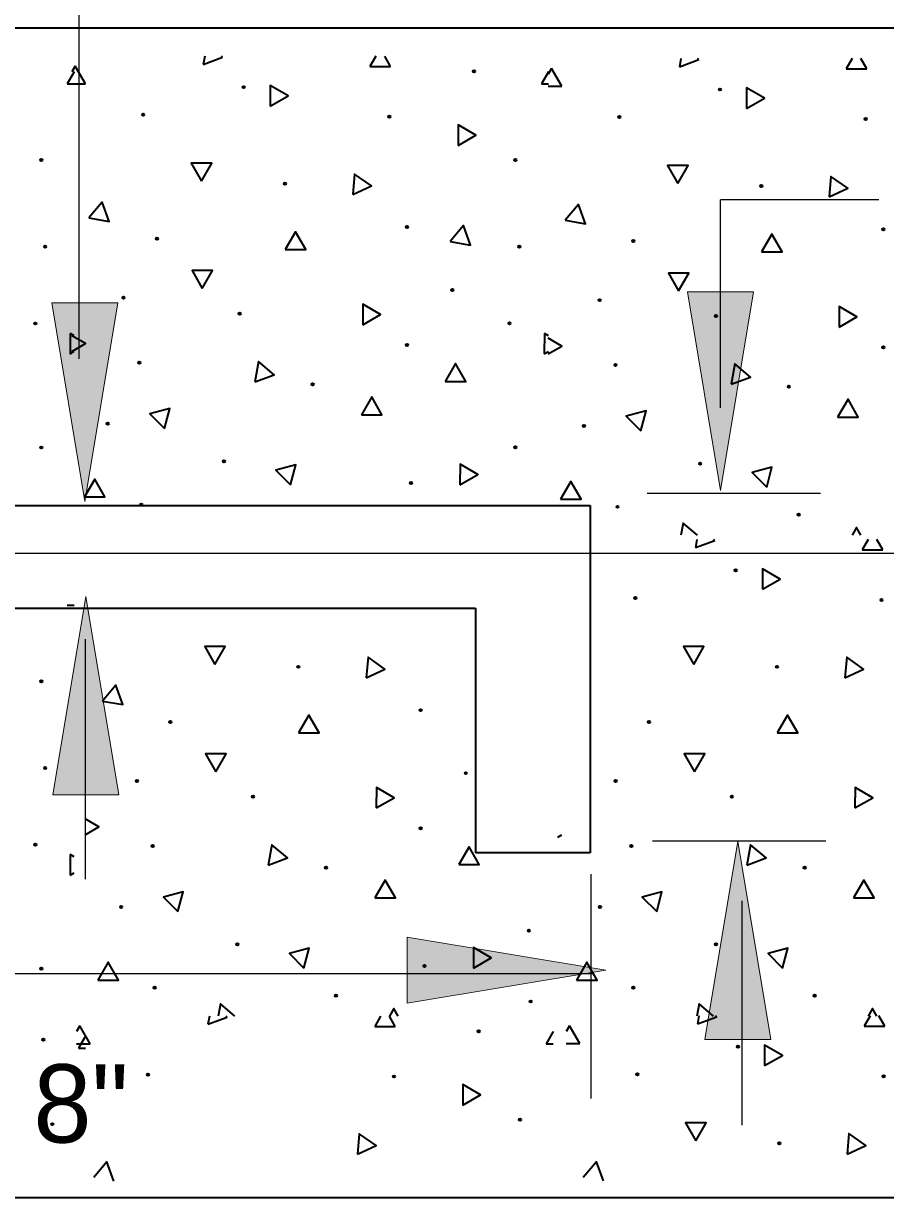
# Model space of a CAD drawing. Extents: x -26.7 to 8.7, y -11.7 to 10.3.
# Drawn here: x -17.382 to -15.917, y -8.409 to -6.413 of the extents above; entities that cross this region are included whole.
import ezdxf

# ---------------------------------------------------------------- set-up
doc = ezdxf.new("R2010")
doc.units = 0
doc.header["$LTSCALE"] = 0.053
doc.layers.add('1', color=7, linetype='Continuous', lineweight=35)

msp = doc.modelspace()

# ---------------------------------------------------------------- hatches: boundary and pattern name
at = {"layer": '1'}
for points in [[(-16.14083, -6.86925), (-16.25308, -6.86925), (-16.19708, -7.20675), (-16.19708, -7.20675)], [(-17.22133, -6.88783), (-17.3335, -6.88783), (-17.27758, -7.22533), (-17.27758, -7.22533)], [(-17.21975, -7.72433), (-17.33192, -7.72433), (-17.276, -7.38683), (-17.276, -7.38683)], [(-16.11158, -8.14017), (-16.22383, -8.14017), (-16.16783, -7.80267), (-16.16783, -7.80267)], [(-16.7295, -8.07833), (-16.7295, -7.96617), (-16.392, -8.02208), (-16.392, -8.02208)]]:
    msp.add_hatch(color=256, dxfattribs=at).paths.add_polyline_path(points)

# ---------------------------------------------------------------- linework, layer by layer
at = {"layer": '1', "lineweight": 25}
for p, q in [((-17.28692, -6.98308), (-17.28692, -6.11408)), ((-16.19725, -7.06617), (-16.19725, -6.71275)), ((-15.92833, -6.71275), (-16.19725, -6.71275)), ((-16.02725, -7.21183), (-16.32208, -7.21183)), ((-16.66375, -7.314), (-19.69092, -7.314)), ((-15.29608, -7.314), (-16.66375, -7.314)), ((-17.27608, -7.86733), (-17.27608, -7.4595)), ((-16.018, -7.80308), (-16.31283, -7.80308)), ((-16.41675, -8.24058), (-16.41675, -7.85908)), ((-16.16025, -8.28567), (-16.16025, -7.90417)), ((-16.41408, -8.02833), (-18.02642, -8.02833))]:
    msp.add_line(p, q, dxfattribs=at)
at = {"layer": '1'}
for p, q in [((-17.83092, -6.42008), (-14.12633, -6.42008)), ((-17.29392, -6.48542), (-17.2995, -6.49508)), ((-17.2765, -6.51558), (-17.29392, -6.48542)), ((-17.07375, -6.46867), (-17.07617, -6.48242)), ((-17.07617, -6.48242), (-17.04342, -6.47033)), ((-17.04342, -6.47033), (-17.04542, -6.46867)), ((-16.78275, -6.46867), (-16.79292, -6.486)), ((-16.79292, -6.486), (-16.75783, -6.486)), ((-16.75783, -6.486), (-16.76792, -6.46867)), ((-16.26433, -6.47267), (-16.26675, -6.48642)), ((-16.26675, -6.48642), (-16.234, -6.47433)), ((-16.234, -6.47433), (-16.236, -6.47267)), ((-15.97333, -6.47267), (-15.9835, -6.49)), ((-15.9485, -6.49), (-15.9585, -6.47267)), ((-17.29533, -6.49525), (-17.30725, -6.51575)), ((-16.4895, -6.49508), (-16.50142, -6.51558)), ((-16.4845, -6.48942), (-16.49008, -6.49908)), ((-16.46708, -6.51958), (-16.4845, -6.48942)), ((-15.9835, -6.49), (-15.9485, -6.49)), ((-17.30725, -6.51575), (-17.29533, -6.51575)), ((-17.2995, -6.51558), (-17.2765, -6.51558)), ((-16.50142, -6.51558), (-16.4895, -6.51558)), ((-16.49008, -6.51958), (-16.46708, -6.51958)), ((-17.30233, -6.93983), (-17.30242, -6.97483)), ((-17.30233, -6.93983), (-17.30242, -6.97483)), ((-17.29533, -6.94392), (-17.30233, -6.93983)), ((-17.29533, -6.94392), (-17.30233, -6.93983)), ((-16.4965, -6.93967), (-16.49667, -6.97467)), ((-16.4965, -6.93967), (-16.49667, -6.97467)), ((-16.4895, -6.94375), (-16.4965, -6.93967)), ((-16.4895, -6.94375), (-16.4965, -6.93967)), ((-17.30242, -6.97483), (-17.29533, -6.97075)), ((-17.30242, -6.97483), (-17.29533, -6.97075)), ((-16.49667, -6.97467), (-16.4895, -6.97058)), ((-16.49667, -6.97467), (-16.4895, -6.97058)), ((-18.047, -7.2325), (-16.41875, -7.2325)), ((-16.41875, -7.2325), (-16.41875, -7.8225)), ((-16.23733, -7.29017), (-16.23975, -7.30392)), ((-16.23975, -7.30392), (-16.207, -7.29183)), ((-16.207, -7.29183), (-16.209, -7.29017)), ((-15.94633, -7.29017), (-15.9565, -7.3075)), ((-15.9215, -7.3075), (-15.9315, -7.29017)), ((-15.9565, -7.3075), (-15.9215, -7.3075)), ((-17.30725, -7.40167), (-17.29533, -7.40167)), ((-18.047, -7.40683), (-16.61383, -7.40683)), ((-16.61383, -7.40683), (-16.61383, -7.8225)), ((-16.47375, -7.79608), (-16.46667, -7.79208)), ((-16.41875, -7.8225), (-16.61383, -7.8225)), ((-17.30233, -7.82583), (-17.30242, -7.86075)), ((-17.30233, -7.82583), (-17.30242, -7.86075)), ((-17.29533, -7.82983), (-17.30233, -7.82583)), ((-17.29533, -7.82983), (-17.30233, -7.82583)), ((-17.30242, -7.86075), (-17.29533, -7.85675)), ((-17.30242, -7.86075), (-17.29533, -7.85675)), ((-17.06575, -8.10042), (-17.06817, -8.11408)), ((-17.06817, -8.11408), (-17.03533, -8.102)), ((-17.03533, -8.102), (-17.03742, -8.10042)), ((-16.77475, -8.10042), (-16.78483, -8.11775)), ((-16.74983, -8.11775), (-16.75992, -8.10042)), ((-16.23375, -8.1), (-16.23617, -8.11375)), ((-16.23617, -8.11375), (-16.20342, -8.10167)), ((-16.20342, -8.10167), (-16.20542, -8.1)), ((-15.94275, -8.1), (-15.95292, -8.11733)), ((-15.91783, -8.11733), (-15.92792, -8.1)), ((-17.28583, -8.11708), (-17.2915, -8.12675)), ((-17.2685, -8.14725), (-17.28583, -8.11708)), ((-16.78483, -8.11775), (-16.74983, -8.11775)), ((-16.45392, -8.11675), (-16.4595, -8.12642)), ((-16.4365, -8.14692), (-16.45392, -8.11675)), ((-15.95292, -8.11733), (-15.91783, -8.11733)), ((-17.2765, -8.13425), (-17.28842, -8.15467)), ((-16.4815, -8.12675), (-16.49342, -8.14725)), ((-17.2915, -8.14725), (-17.2685, -8.14725)), ((-17.28842, -8.15467), (-17.2765, -8.15467)), ((-16.49342, -8.14725), (-16.4815, -8.14725)), ((-16.4595, -8.14692), (-16.4365, -8.14692)), ((-18.04967, -8.40875), (-14.12633, -8.40875))]:
    msp.add_line(p, q, dxfattribs=at)
for points in [[(-16.96242, -6.55333), (-16.93208, -6.53583), (-16.96225, -6.51825)], [(-16.153, -6.55725), (-16.12267, -6.53983), (-16.15283, -6.52225)], [(-16.64325, -6.62017), (-16.613, -6.60267), (-16.64308, -6.58517)], [(-17.07917, -6.68083), (-17.06158, -6.65058), (-17.09658, -6.65058)], [(-16.26975, -6.68483), (-16.25225, -6.65458), (-16.28717, -6.65458)], [(-16.82217, -6.7035), (-16.79042, -6.68883), (-16.819, -6.66883)], [(-16.01275, -6.7075), (-15.981, -6.69283), (-16.00958, -6.67275)], [(-17.27042, -6.74317), (-17.23608, -6.74925), (-17.24792, -6.7165)], [(-16.461, -6.74717), (-16.42667, -6.75325), (-16.4385, -6.7205)], [(-16.65658, -6.78342), (-16.62225, -6.7895), (-16.63417, -6.75658)], [(-16.93708, -6.79733), (-16.90208, -6.79733), (-16.9195, -6.76717)], [(-16.12767, -6.80133), (-16.09267, -6.80133), (-16.11008, -6.77117)], [(-17.07783, -6.86342), (-17.06025, -6.83308), (-17.09525, -6.83308)], [(-16.26842, -6.86742), (-16.25083, -6.83708), (-16.28583, -6.83708)], [(-16.80508, -6.925), (-16.77483, -6.9075), (-16.805, -6.89008)], [(-15.99575, -6.929), (-15.96542, -6.9115), (-15.99558, -6.894)], [(-16.98858, -7.02208), (-16.95575, -7.01008), (-16.98242, -6.98767)], [(-16.66483, -7.02125), (-16.62992, -7.02125), (-16.64733, -6.99108)], [(-16.17917, -7.026), (-16.14633, -7.014), (-16.173, -6.99167)], [(-16.80742, -7.07792), (-16.7725, -7.07792), (-16.78992, -7.04767)], [(-15.99808, -7.08192), (-15.96308, -7.08192), (-15.9805, -7.05167)], [(-17.14208, -7.10117), (-17.13308, -7.06733), (-17.16675, -7.07642)], [(-16.33267, -7.10517), (-16.32367, -7.07133), (-16.35733, -7.08042)], [(-16.92808, -7.19725), (-16.91908, -7.16342), (-16.95275, -7.17242)], [(-16.64008, -7.19717), (-16.60975, -7.17967), (-16.63983, -7.16225)], [(-16.11867, -7.20125), (-16.10967, -7.16742), (-16.14333, -7.17642)], [(-17.27833, -7.21758), (-17.24333, -7.21758), (-17.26075, -7.18733)], [(-16.46892, -7.22158), (-16.43392, -7.22158), (-16.45133, -7.19133)], [(-16.126, -7.37475), (-16.09567, -7.35733), (-16.12583, -7.33975)], [(-17.05633, -7.50233), (-17.03875, -7.47208), (-17.07367, -7.47208)], [(-16.24275, -7.50233), (-16.22525, -7.47208), (-16.26017, -7.47208)], [(-16.79925, -7.525), (-16.76758, -7.51033), (-16.79608, -7.49025)], [(-15.98575, -7.525), (-15.954, -7.51033), (-15.98258, -7.49025)], [(-17.24758, -7.56467), (-17.21317, -7.57075), (-17.22508, -7.538)], [(-16.91417, -7.61883), (-16.87925, -7.61883), (-16.89658, -7.58867)], [(-16.10067, -7.61883), (-16.06567, -7.61883), (-16.08308, -7.58867)], [(-17.05492, -7.68492), (-17.03742, -7.65458), (-17.07233, -7.65458)], [(-16.24142, -7.68492), (-16.22383, -7.65458), (-16.25883, -7.65458)], [(-16.78225, -7.7465), (-16.75192, -7.729), (-16.78208, -7.7115)], [(-15.96875, -7.7465), (-15.93842, -7.729), (-15.96858, -7.7115)], [(-16.96567, -7.8435), (-16.93283, -7.8315), (-16.95958, -7.80917)], [(-16.642, -7.84267), (-16.60708, -7.84267), (-16.62442, -7.8125)], [(-16.15217, -7.8435), (-16.11933, -7.8315), (-16.146, -7.80917)], [(-16.78458, -7.89942), (-16.74958, -7.89942), (-16.767, -7.86917)], [(-15.97108, -7.89942), (-15.93608, -7.89942), (-15.9535, -7.86917)], [(-17.11925, -7.92267), (-17.11025, -7.88883), (-17.14392, -7.89792)], [(-16.30567, -7.92267), (-16.29667, -7.88883), (-16.33033, -7.89792)], [(-16.90517, -8.01875), (-16.89617, -7.98492), (-16.92983, -7.99392)], [(-16.61717, -8.01867), (-16.58683, -8.00117), (-16.61692, -7.98367)], [(-16.09167, -8.01875), (-16.08267, -7.98492), (-16.11633, -7.99392)], [(-17.25542, -8.039), (-17.2205, -8.039), (-17.23783, -8.00883)], [(-16.44192, -8.039), (-16.40692, -8.039), (-16.42433, -8.00883)], [(-16.12242, -8.18458), (-16.09208, -8.16717), (-16.12225, -8.14958)], [(-16.63525, -8.25192), (-16.60492, -8.23433), (-16.635, -8.21683)], [(-16.23917, -8.31217), (-16.22158, -8.28192), (-16.25658, -8.28192)], [(-16.81408, -8.33525), (-16.78242, -8.3205), (-16.811, -8.3005)], [(-15.98217, -8.33483), (-15.95042, -8.32017), (-15.979, -8.30008)]]:
    msp.add_lwpolyline(points, close=True, dxfattribs=at)
at = {"layer": '1', "lineweight": 13}
for points in [[(-16.14083, -6.86925), (-16.25308, -6.86925), (-16.19708, -7.20675), (-16.19708, -7.20675)], [(-17.22133, -6.88783), (-17.3335, -6.88783), (-17.27758, -7.22533), (-17.27758, -7.22533)], [(-17.21975, -7.72433), (-17.33192, -7.72433), (-17.276, -7.38683), (-17.276, -7.38683)], [(-16.11158, -8.14017), (-16.22383, -8.14017), (-16.16783, -7.80267), (-16.16783, -7.80267)], [(-16.7295, -8.07833), (-16.7295, -7.96617), (-16.392, -8.02208), (-16.392, -8.02208)]]:
    msp.add_lwpolyline(points, close=True, dxfattribs=at)
at = {"layer": '1'}
for points in [[(-17.2995, -6.97058), (-17.27633, -6.95717), (-17.2995, -6.94375)], [(-16.49008, -6.97458), (-16.46692, -6.96117), (-16.49008, -6.94775)], [(-16.236, -7.28267), (-16.26058, -7.26208), (-16.26433, -7.28267)], [(-16.236, -7.28267), (-16.26058, -7.26208), (-16.26433, -7.28267)], [(-15.9585, -7.28267), (-15.96592, -7.26983), (-15.97333, -7.28267)], [(-17.27667, -7.79208), (-17.2535, -7.77867), (-17.27667, -7.76525)], [(-17.02258, -8.10017), (-17.04717, -8.0795), (-17.05092, -8.10017)], [(-17.02258, -8.10017), (-17.04717, -8.0795), (-17.05092, -8.10017)], [(-16.209, -8.10017), (-16.23358, -8.0795), (-16.23733, -8.10017)], [(-16.209, -8.10017), (-16.23358, -8.0795), (-16.23733, -8.10017)], [(-16.74508, -8.10017), (-16.7525, -8.08733), (-16.75992, -8.10017)], [(-15.9315, -8.10017), (-15.93892, -8.08733), (-15.94633, -8.10017)], [(-17.22808, -8.381), (-17.23992, -8.34817), (-17.26242, -8.37492)], [(-16.39608, -8.38058), (-16.40792, -8.34783), (-16.43042, -8.3745)]]:
    msp.add_lwpolyline(points, dxfattribs=at)
for centre in [(-16.61609, -6.49434), (-17.00765, -6.52114), (-16.19826, -6.52511), (-17.17836, -6.56798), (-16.76, -6.57129), (-16.36896, -6.57196), (-15.9506, -6.57527), (-17.35155, -6.64508), (-16.54575, -6.64493), (-16.93739, -6.6851), (-16.12799, -6.68907), (-16.72982, -6.75874), (-15.92043, -6.76271), (-17.15487, -6.77885), (-16.34547, -6.78283), (-17.34487, -6.79237), (-16.53907, -6.79222), (-16.65287, -6.86586), (-17.21178, -6.87923), (-16.40237, -6.8832), (-17.01434, -6.90602), (-17.36161, -6.92291), (-16.55581, -6.92276), (-16.20494, -6.91), (-16.72982, -6.95955), (-15.92043, -6.96353), (-17.18505, -6.98966), (-16.37565, -6.99363), (-16.89048, -7.02651), (-16.08107, -7.03049), (-17.23857, -7.0934), (-16.42917, -7.09738), (-17.35155, -7.13372), (-16.54575, -7.13357), (-17.04114, -7.15706), (-16.23174, -7.16103), (-16.72314, -7.19384), (-17.18167, -7.23063), (-16.37227, -7.23461), (-16.06433, -7.24804), (-16.17126, -7.34261), (-16.34196, -7.38946), (-15.9236, -7.39277), (-16.91451, -7.50657), (-16.10099, -7.50657), (-17.35155, -7.53106), (-16.70695, -7.58021), (-17.132, -7.60033), (-16.31847, -7.60033), (-17.34487, -7.67834), (-17.1889, -7.7007), (-16.63, -7.68734), (-16.37537, -7.7007), (-16.99146, -7.7275), (-16.17794, -7.7275), (-16.70695, -7.78103), (-17.36161, -7.80889), (-17.16217, -7.81113), (-16.34865, -7.81113), (-16.8676, -7.84799), (-16.05407, -7.84799), (-17.2157, -7.91488), (-16.40217, -7.91488), (-16.52288, -7.95504), (-17.01826, -7.97853), (-16.20474, -7.97853), (-17.35155, -8.01969), (-16.70027, -8.01532), (-17.1588, -8.05211), (-16.34527, -8.05211), (-16.85086, -8.06554), (-16.51957, -8.07553), (-16.03734, -8.06554), (-17.34824, -8.14018), (-16.60806, -8.12604), (-16.16765, -8.15246), (-17.17034, -8.19968), (-16.75197, -8.20299), (-16.33836, -8.19931), (-15.92, -8.20262), (-17.33273, -8.28406), (-16.53773, -8.27663), (-16.09739, -8.31642)]:
    msp.add_circle(centre, 0.00194, dxfattribs=at)

# ---------------------------------------------------------------- texts
msp.add_text('8"', height=0.133, dxfattribs=at).set_placement((-17.365, -8.31533))

doc.saveas('drawing.dxf')
